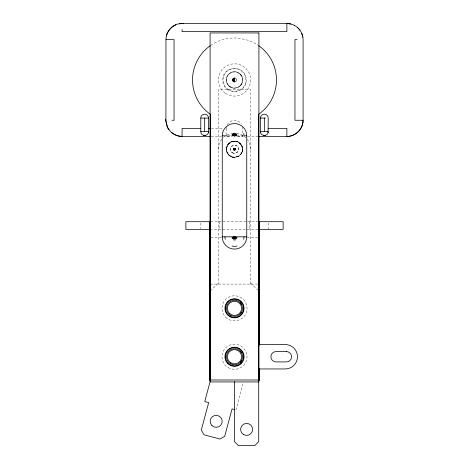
<?xml version="1.0" encoding="UTF-8"?>
<svg xmlns="http://www.w3.org/2000/svg" width="469" height="469" viewBox="0 0 469 469"><rect width="100%" height="100%" fill="white"/><g stroke="black" fill="none" stroke-linecap="round" stroke-linejoin="round"><path stroke-width="0.35" stroke-dasharray="2.35 1.76" d="M226.427 134.949L226.427 128.342M234.494 150.297L234.5 148.204M233.697 157.285C224.674 156.892 224.076 142.47 233.017 141.316M234.5 82.052L234.594 77.866M226.427 149.189L226.48 148.315M241.728 152.847C243.827 148.896 241.857 143.502 237.701 141.837M234.312 82.046L234.776 77.883M242.526 150.139L242.262 147.043M234.359 150.285L234.647 148.216M226.498 148.198L228.057 144.388L230.953 141.996A8.073 8.073 0 0 1 242.555 149.804C242.403 155.86 234.564 159.618 229.781 155.796M234.131 82.022L234.957 77.918M228.057 144.388C220.36 154.858 239.618 163.669 242.414 150.848M226.738 147.043L226.656 151.159M235.954 409.912L243.171 382.997M233.949 81.981L235.139 77.965M226.668 147.307L227.823 144.71L229.441 142.963M242.121 151.921C243.997 147.114 240.151 141.327 234.998 141.192M233.773 81.923L235.315 78.03M234.863 148.268L234.131 150.232M241.852 152.583L242.174 151.751M233.603 81.852L235.479 78.106M241.811 152.677L239.155 155.849M241.23 153.709L241.717 152.865M233.439 81.764L235.637 78.2M233.931 150.127L235.075 148.374L233.89 150.098M241.371 153.492L239.471 155.608L237.414 156.775M233.286 81.665L235.79 78.311M240.21 85.669L241.494 83.998M233.855 150.074L235.151 148.427M227.946 144.54L228.514 143.836M233.14 81.547L235.93 78.429M235.18 148.456L233.814 150.039M235.221 148.491L233.785 150.016L235.25 148.521M228.573 143.766C231.774 140.079 238.217 140.424 240.99 144.452M210.282 290.88L218.355 283.129M233.005 81.424L236.059 78.563M235.286 148.556L233.662 149.875M232.882 81.284L236.177 78.704M229.253 143.115C231.575 141.093 235.08 140.6 237.877 141.914M232.771 81.137L236.282 78.856M233.632 149.834L235.368 148.661L233.609 149.799M238.551 156.23L239.319 155.726M232.671 80.979L236.37 79.021M235.415 148.737L233.585 149.758M238.487 156.271L234.459 157.32M233.562 149.717L235.438 148.784M232.589 80.815L236.446 79.191M237.631 156.693L233.509 157.262M231.41 141.79L232.079 141.55M232.518 80.639L236.505 79.367M235.491 148.907L233.48 149.5M231.874 141.615L232.771 141.362M232.466 80.463L236.552 79.542M232.829 141.351L236.997 141.574M232.431 80.281L236.581 79.73M235.596 240.908L233.404 240.908M233.081 141.304L234.002 141.192M235.544 149.142L233.451 149.271M232.413 80.099L236.593 79.912M233.785 141.21L234.5 141.175M211.402 128.342L223.566 128.342M227.899 135.817L231.522 135.817M243.153 135.817L238.733 135.817L238.586 134.72M227.131 136.409L231.34 136.409M237.66 136.409L242.573 136.409L242.573 128.342A8.073 8.073 0 0 0 242.338 126.454M211.191 136.467L221.391 136.467M227.219 136.467L231.586 136.467M237.414 136.467L243.241 136.467M247.609 136.467L257.809 136.467M210.733 221.708L258.718 221.708M210.282 229.458L258.718 229.458M210.833 237.208L221.755 237.208M247.245 237.208L258.167 237.208M250.645 283.129L258.718 290.88M210.282 284.097L258.044 284.097M232.407 79.912L236.587 80.099M235.549 149.271L233.462 149.13M233.744 157.285L234.688 157.32M232.419 79.73L236.569 80.281M232.53 157.08L233.433 157.25M232.448 79.542L236.534 80.463M235.514 149.505L233.486 148.995L235.502 149.547M232.73 157.127L229.06 155.216M232.495 79.367L236.482 80.639M233.509 148.907L235.491 149.593M236.763 141.503L237.666 141.826M232.554 79.191L236.411 80.815M235.473 149.634L233.568 148.779M232.63 79.021L236.329 80.979M237.959 141.955L238.75 142.388M233.585 148.737L235.362 149.846M232.718 78.856L236.229 81.137M238.586 142.289L241.494 145.214M232.823 78.704L236.118 81.284M235.338 149.875L233.726 148.55M229.218 155.356L229.992 155.948A8.073 8.073 0 0 0 242.555 149.804L242.42 147.694M232.941 78.563L235.995 81.424M233.75 148.521L235.245 149.986L233.791 148.48M228.368 154.5L228.983 155.145M233.07 78.429L235.86 81.547M228.702 154.864L227.799 153.756M233.82 148.456L235.174 150.051L233.861 148.421M228.485 154.635L226.586 150.848M233.21 78.311L235.714 81.665M240.21 74.249L241.494 75.925M235.104 150.103L233.89 148.397L235.069 150.127M240.826 144.235L242.25 147.002M233.363 78.2L235.561 81.764M233.521 78.106L235.397 81.852M227.43 153.146L226.855 151.839M241.553 145.32L241.934 146.105M234.054 148.304L234.858 150.232M233.685 78.03L235.227 81.923M241.869 145.953L242.332 147.307M233.861 77.965L235.051 81.981M234.043 77.918L234.869 82.022M234.729 150.273L234.365 148.21M234.224 77.883L234.688 82.046M226.515 150.455L226.433 149.031M234.406 77.866L234.5 79.959M268.145 223.121L268.145 229.458M250.645 284.097L250.645 89.749L218.355 89.749L218.355 284.097M249.291 221.708L249.291 229.458M219.709 221.708L219.709 229.458M200.855 223.121L200.855 228.755M226.427 128.395A8.073 8.073 0 0 1 226.627 126.601M227.295 124.76A8.073 8.073 0 0 1 241.306 124.056M229.992 155.948A8.073 8.073 0 0 1 230.953 141.996M218.355 149.248A16.145 16.145 0 0 1 222.599 138.337M223.59 137.347A16.145 16.145 0 0 1 225.829 135.629M227.043 134.931A16.145 16.145 0 0 1 233.802 133.12M236.605 133.243A16.145 16.145 0 0 1 245.914 137.833M247.31 139.422A16.145 16.145 0 0 1 250.645 149.248M210.804 45.305A41.975 41.975 0 0 1 239.102 38.235L248.083 40.24A41.975 41.975 0 0 1 258.196 45.305M246.243 79.654C246.905 95.342 222.095 95.342 222.757 79.654C222.81 64.74 246.19 64.74 246.243 79.654M234.5 149.248L234.453 150.297L234.406 148.21L234.312 150.279L234.822 148.257L234.008 150.174L235.028 148.345L234.5 149.248L233.544 149.67L235.473 148.872L233.474 149.459L235.532 149.089L233.468 149.089L235.526 149.459L234.5 149.248L233.972 148.345L234.992 150.174L234.183 148.251L234.77 150.262L234.5 149.248M225.519 93.378A16.145 16.145 0 0 0 250.61 81.031A16.145 16.145 0 0 0 227.371 65.472A16.145 16.145 0 0 0 225.519 93.378M230.461 86.953A8.073 8.073 0 0 0 242.573 79.959A8.073 8.073 0 0 0 230.461 72.971A8.073 8.073 0 0 0 230.461 86.953M229.869 86.718A8.196 8.196 0 0 0 242.672 80.592A8.196 8.196 0 0 0 230.965 72.566A8.196 8.196 0 0 0 229.869 86.718M228.034 89.391A11.438 11.438 0 0 0 245.903 80.844A11.438 11.438 0 0 0 229.564 69.641A11.438 11.438 0 0 0 228.034 89.391M228.233 367.602A12.528 12.528 0 0 0 247.028 356.751A12.528 12.528 0 0 0 228.233 345.899A12.528 12.528 0 0 0 228.233 367.602M225.642 317.173A12.528 12.528 0 0 0 246.6 311.557A12.528 12.528 0 0 0 231.258 296.215A12.528 12.528 0 0 0 225.642 317.173M228.655 85.804A8.266 8.266 0 0 0 242.485 82.098A8.266 8.266 0 0 0 232.36 71.974A8.266 8.266 0 0 0 228.655 85.804M232.044 152.454A4.039 4.039 0 0 0 238.504 149.775A4.039 4.039 0 0 0 232.952 145.519A4.039 4.039 0 0 0 232.044 152.454M232.401 152.882A4.198 4.198 0 0 0 238.698 149.248A4.198 4.198 0 0 0 232.401 145.613A4.198 4.198 0 0 0 232.401 152.882"/><path stroke-width="0.7" d="M171.976 120.269L174.04 120.269L174.04 39.648L165.967 39.648C165.885 33.229 169.971 27.196 175.852 24.693C174.339 24.048 190.385 22.793 179.492 23.655M297.024 39.648L294.96 39.648L294.96 120.269L303.033 120.269C303.121 128.887 295.529 136.467 286.94 136.467L258.536 136.467M301.843 33.387L302.88 37.028L303.085 39.595L303.085 120.322C303.179 128.975 295.552 136.602 286.887 136.415L286.887 128.342L268.209 128.342M208.406 132.627L208.541 118.065A3.875 3.875 0 0 0 204.666 114.19A3.875 3.875 0 0 0 200.791 118.065L200.791 131.625C200.574 136.655 208.758 136.643 208.541 131.625L200.791 131.625M243.751 239.301L244.079 236.822M268.08 132.627L268.209 118.065A3.875 3.875 0 0 0 264.334 114.19A3.875 3.875 0 0 0 260.459 118.065L260.459 131.625C260.242 136.643 268.426 136.655 268.209 131.625L260.459 131.625L260.594 132.627M231.962 135.136L234.5 135.817L235.18 133.278M233.82 239.36L234.5 236.822L237.038 237.502M210.282 380.969L204.765 401.552L208.664 402.601L201.312 430.044L204.05 434.792L219.955 439.054L224.704 436.317L232.055 408.868L234.658 409.566M166.413 35.884C167.679 30.948 171.232 26.78 175.904 24.746M232.225 134.503L234.5 135.817L235.813 133.542M233.187 239.096L234.5 236.822L236.775 238.135M240.21 314.025L241.494 312.348M240.21 362.461L241.494 360.784M169.01 129.837C166.559 128.617 163.482 108.615 167.21 126.478C169.684 132.381 175.635 136.456 182.06 136.467L210.464 136.467M182.113 29.512L182.113 31.575L286.887 31.575L286.887 23.503L290.704 23.896M182.06 136.467L182.113 128.342L200.791 128.342M232.642 133.958L234.5 135.817L236.358 133.958M232.642 238.68L234.5 236.822L236.358 238.68M233.187 133.542L234.5 135.817L236.775 134.503M232.225 238.135L234.5 236.822L235.813 239.096M233.82 133.278L234.5 135.817L237.038 135.136M231.962 237.502L234.5 236.822L235.18 239.36M205.668 135.365L203.663 135.365M265.337 135.365L263.332 135.365M236.98 246.078L234.5 246.401L232.02 246.078M182.06 23.45L286.94 23.45M200.791 118.065L208.541 118.065M260.459 118.065L265.337 118.065M208.541 128.342L210.687 128.342M222.247 135.817A12.253 12.253 0 0 1 234.5 123.564A12.253 12.253 0 0 1 246.753 135.817L246.753 236.822A12.253 12.253 0 0 1 234.5 249.08A12.253 12.253 0 0 1 222.247 236.822L222.247 135.817L227.043 135.817M231.885 135.817L237.115 135.817M246.753 135.817L244.079 135.817L243.751 133.337M210.282 221.708L185.871 221.708L185.871 229.458L209.672 229.458M258.718 221.708L283.129 221.708L283.129 229.458L259.328 229.458M222.247 236.822L246.753 236.822M258.718 344.545L285.263 344.545A12.206 12.206 0 0 1 297.469 356.751A12.206 12.206 0 0 1 285.263 368.956L258.718 368.956M258.718 381.936L210.282 381.936L210.282 114.248A41.975 41.975 0 0 1 210.223 45.716M286.887 23.503L290.651 23.948L294.262 25.203M182.113 136.415L178.349 135.969L174.796 134.656L171.642 132.557M294.204 25.262C298.847 27.501 301.913 32.08 302.827 37.086M165.967 39.648L165.915 120.322M297.358 27.36L299.931 30.139M240.21 302.605L241.494 304.275M240.21 351.041L241.494 352.711M224.921 236.822L225.249 239.301M264.334 118.065L264.334 131.625M259.621 221.708L259.621 345.213M259.621 368.564L259.621 380.969M234.5 133.19L234.5 135.817M234.5 236.822L234.5 239.448M234.5 381.702L234.5 441.675L238.375 445.55L254.843 445.55L258.718 441.675L258.718 114.248A41.975 41.975 0 0 0 258.777 45.716M209.379 221.708L209.379 380.969M204.666 118.065L204.666 131.625M258.911 32.936L210.089 32.936L210.089 380.001L258.911 380.001L258.911 32.936M286.389 351.586L276.053 351.586A5.165 5.165 0 0 0 270.889 356.751A5.165 5.165 0 0 0 276.053 361.916L286.389 361.916A5.165 5.165 0 0 0 291.554 356.751A5.165 5.165 0 0 0 286.389 351.586M229.722 316.593A9.556 9.556 0 0 0 244.056 308.315A9.556 9.556 0 0 0 229.722 300.037A9.556 9.556 0 0 0 229.722 316.593M227.741 363.51A9.556 9.556 0 0 0 243.733 359.225A9.556 9.556 0 0 0 232.026 347.517A9.556 9.556 0 0 0 227.741 363.51M228.145 314.928A9.169 9.169 0 0 0 243.405 310.507A9.169 9.169 0 0 0 231.95 299.503A9.169 9.169 0 0 0 228.145 314.928M229.916 364.694A9.169 9.169 0 0 0 243.669 356.751A9.169 9.169 0 0 0 229.916 348.807A9.169 9.169 0 0 0 229.916 364.694M230.461 315.303A8.073 8.073 0 0 0 242.573 308.315A8.073 8.073 0 0 0 230.461 301.321A8.073 8.073 0 0 0 230.461 315.303M230.461 363.739A8.073 8.073 0 0 0 242.573 356.751A8.073 8.073 0 0 0 230.461 349.757A8.073 8.073 0 0 0 230.461 363.739M243.604 434.605A6.003 6.003 0 0 0 252.615 429.405A6.003 6.003 0 0 0 243.604 424.205A6.003 6.003 0 0 0 243.604 434.605M211.935 425.576A6.003 6.003 0 0 0 221.984 422.88A6.003 6.003 0 0 0 214.626 415.528A6.003 6.003 0 0 0 211.935 425.576M229.476 313.339A7.105 7.105 0 0 0 241.359 310.156A7.105 7.105 0 0 0 232.659 301.45A7.105 7.105 0 0 0 229.476 313.339M230.947 362.9A7.105 7.105 0 0 0 241.605 356.751A7.105 7.105 0 0 0 230.947 350.601A7.105 7.105 0 0 0 230.947 362.9"/></g></svg>
